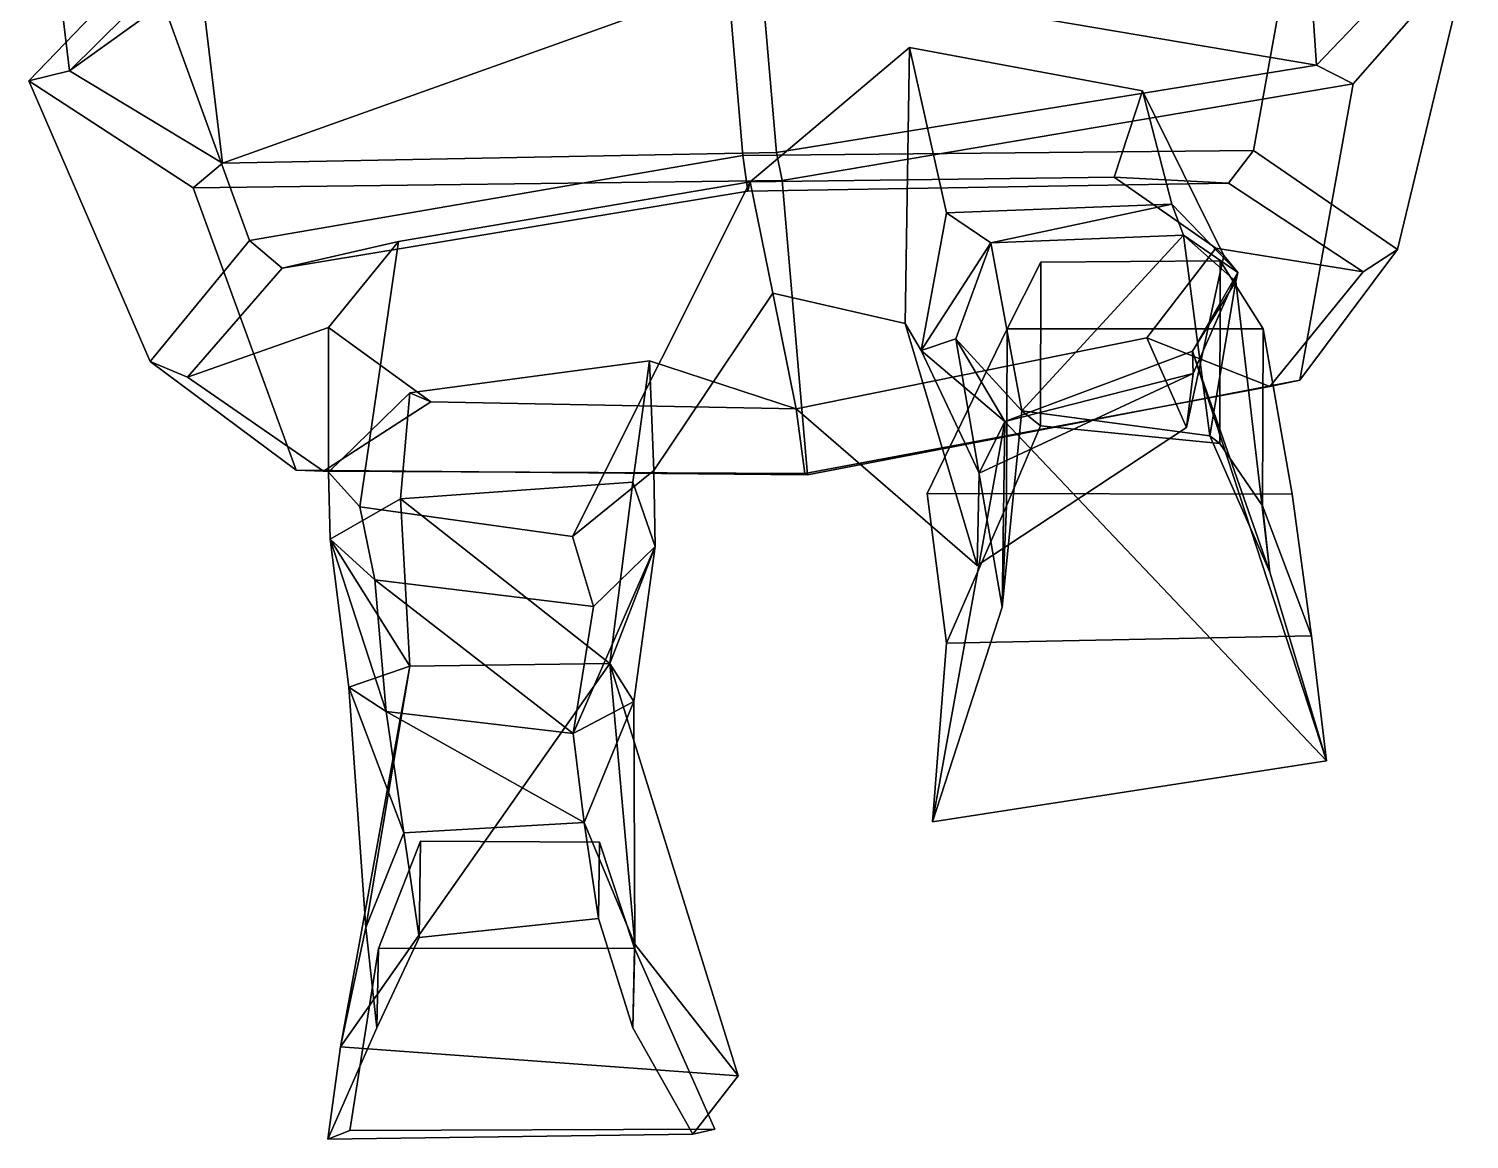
# Model space of a CAD drawing. Extents: x -140 to 131, y -217 to 338.
# Drawn here: x -139.5 to 125.6, y -217.5 to -13 of the extents above; entities that cross this region are included whole.
import ezdxf

# ---------------------------------------------------------------- set-up
doc = ezdxf.new("R2010")
doc.units = 0

msp = doc.modelspace()

# ---------------------------------------------------------------- linework, layer by layer
for points in [[(-8.06286, -36.375641, 129.724182), (85.917206, -35.434494, 99.133957), (95.748062, 19.127289, 91.857681), (-12.702581, 17.847519, 121.906296)], [(95.748062, 19.127289, 91.857681), (85.917206, -35.434494, 99.133957), (112.448853, -53.668701, 18.613039), (125.645126, 1.194687, 11.431365)], [(-8.06286, -36.375641, 129.724182), (-12.702581, 17.847519, 121.906296), (-117.809242, -0.011749, 85.854446), (-98.861679, -51.9944, 93.939705)], [(97.558243, -19.721359, -66.66803), (-4.728167, -2.344162, -97.399582), (95.228317, 14.748047, -61.146111)], [(117.953331, 1.673157, 11.050838), (97.558243, -19.721359, -66.66803), (95.228317, 14.748047, -61.146111)], [(-111.421974, -0.346603, 77.688202), (-135.843002, 10.925323, -1.06571), (-132.021667, -20.72963, 4.023878)], [(-132.021667, -20.72963, 4.023878), (-135.843002, 10.925323, -1.06571), (-107.993668, -3.464722, -66.85881)], [(112.448853, -53.668701, 18.613039), (94.472595, -77.724808, -70.386345), (104.303452, -23.16304, -77.662628), (125.645126, 1.194687, 11.431365)], [(104.303452, -23.16304, -77.662628), (97.558243, -19.721359, -66.66803), (117.953331, 1.673157, 11.050838), (125.645126, 1.194687, 11.431365)], [(-117.809242, -0.011749, 85.854446), (-139.515152, -22.569016, 3.977537), (-117.202171, -74.250053, 12.1574), (-98.861679, -51.9944, 93.939705)], [(-139.515152, -22.569016, 3.977537), (-117.809242, -0.011749, 85.854446), (-111.421974, -0.346603, 77.688202), (-132.021667, -20.72963, 4.023878)], [(-103.850838, -37.771667, -72.329773), (-107.993668, -3.464722, -66.85881), (-4.728167, -2.344162, -97.399582)], [(-103.850838, -37.771667, -72.329773), (-4.728167, -2.344162, -97.399582), (-1.89764, -35.801117, -98.802811)], [(97.558243, -19.721359, -66.66803), (-1.89764, -35.801117, -98.802811), (-4.728167, -2.344162, -97.399582)], [(-132.021667, -20.72963, 4.023878), (-107.993668, -3.464722, -66.85881), (-103.850838, -37.771667, -72.329773)], [(-6.702626, -41.210487, 96.749672), (22.601959, -16.475555, 61.800335), (65.494164, -24.451538, 42.328979), (60.300224, -40.347534, 74.742584)], [(21.814636, -67.301567, 21.874105), (22.601959, -16.475555, 61.800335), (-6.702626, -41.210487, 96.749672), (-2.560702, -61.684509, 14.679755)], [(29.426067, -46.900154, 45.292786), (22.601959, -16.475555, 61.800335), (21.814636, -67.301567, 21.874105), (24.772423, -72.249069, 29.669298)], [(29.426067, -46.900154, 45.292786), (70.924873, -45.337288, 33.929443), (65.494164, -24.451538, 42.328979), (22.601959, -16.475555, 61.800335)], [(-109.253853, -42.302063, -83.665863), (-139.515152, -22.569016, 3.977537), (-132.021667, -20.72963, 4.023878), (-103.850838, -37.771667, -72.329773)], [(104.303452, -23.16304, -77.662628), (-0.816459, -40.931213, -113.728279), (-1.89764, -35.801117, -98.802811), (97.558243, -19.721359, -66.66803)], [(-117.202171, -74.250053, 12.1574), (-139.515152, -22.569016, 3.977537), (-109.253853, -42.302063, -83.665863), (-90.30629, -94.284714, -75.580605)], [(94.472595, -77.724808, -70.386345), (3.829133, -95.15918, -105.909058), (-0.816459, -40.931213, -113.728279), (104.303452, -23.16304, -77.662628)], [(60.300224, -40.347534, 74.742584), (65.494164, -24.451538, 42.328979), (80.458687, -54.74852, 15.973997), (79.034836, -53.393372, 17.213692)], [(70.924873, -45.337288, 33.929443), (83.032494, -57.906082, 21.871239), (80.458687, -54.74852, 15.973997), (65.494164, -24.451538, 42.328979)], [(-109.253853, -42.302063, -83.665863), (-103.850838, -37.771667, -72.329773), (-1.89764, -35.801117, -98.802811), (-0.816459, -40.931213, -113.728279)], [(-8.06286, -36.375641, 129.724182), (-98.861679, -51.9944, 93.939705), (-92.866714, -57.074638, 86.42514), (-7.15516, -42.908867, 118.262642)], [(-8.06286, -36.375641, 129.724182), (-7.15516, -42.908867, 118.262642), (81.348488, -41.461456, 91.322441), (85.917206, -35.434494, 99.133957)], [(85.917206, -35.434494, 99.133957), (81.348488, -41.461456, 91.322441), (106.147377, -57.775856, 18.934301), (112.448853, -53.668701, 18.613039)], [(-90.30629, -94.284714, -75.580605), (-109.253853, -42.302063, -83.665863), (-0.816459, -40.931213, -113.728279), (3.829133, -95.15918, -105.909058)], [(-7.15516, -42.908867, 118.262642), (-92.866714, -57.074638, 86.42514), (-71.460495, -52.155945, 71.038704), (-6.702626, -41.210487, 96.749672)], [(-6.702626, -41.210487, 96.749672), (-71.460495, -52.155945, 71.038704), (-78.558449, -101.060623, 44.141861), (-39.43821, -106.486824, 68.713531)], [(-2.560702, -61.684509, 14.679755), (-6.702626, -41.210487, 96.749672), (-39.43821, -106.486824, 68.713531), (-24.43655, -94.343689, 13.205841)], [(-7.15516, -42.908867, 118.262642), (-6.702626, -41.210487, 96.749672), (60.300224, -40.347534, 74.742584), (81.348488, -41.461456, 91.322441)], [(81.348488, -41.461456, 91.322441), (60.300224, -40.347534, 74.742584), (79.034836, -53.393372, 17.213692), (106.147377, -57.775856, 18.934301)], [(37.566879, -52.428955, 72.553696), (29.426067, -46.900154, 45.292786), (24.772423, -72.249069, 29.669298)], [(37.566879, -52.428955, 72.553696), (70.924873, -45.337288, 33.929443), (29.426067, -46.900154, 45.292786)], [(37.566879, -52.428955, 72.553696), (73.045433, -50.991997, 62.057186), (70.924873, -45.337288, 33.929443)], [(73.045433, -50.991997, 62.057186), (83.032494, -57.906082, 21.871239), (70.924873, -45.337288, 33.929443)], [(-98.861679, -51.9944, 93.939705), (-117.202171, -74.250053, 12.1574), (-110.299088, -77.173805, 12.849852), (-92.866714, -57.074638, 86.42514)], [(-92.866714, -57.074638, 86.42514), (-110.299088, -77.173805, 12.849852), (-84.343491, -68.035362, 12.62102), (-71.460495, -52.155945, 71.038704)], [(-71.460495, -52.155945, 71.038704), (-84.343491, -68.035362, 12.62102), (-84.362961, -94.67234, 6.305696), (-78.558449, -101.060623, 44.141861)], [(37.566879, -52.428955, 72.553696), (24.772423, -72.249069, 29.669298), (31.131283, -70.110237, 54.438011)], [(43.29866, -83.33448, 65.455406), (37.566879, -52.428955, 72.553696), (31.131283, -70.110237, 54.438011)], [(43.29866, -83.33448, 65.455406), (73.045433, -50.991997, 62.057186), (37.566879, -52.428955, 72.553696)], [(77.891747, -87.95182, 55.800243), (73.045433, -50.991997, 62.057186), (43.29866, -83.33448, 65.455406)], [(73.045433, -50.991997, 62.057186), (82.700554, -59.519493, 48.951527), (83.032494, -57.906082, 21.871239)], [(77.891747, -87.95182, 55.800243), (82.700554, -59.519493, 48.951527), (73.045433, -50.991997, 62.057186)], [(79.034836, -53.393372, 17.213692), (80.458687, -54.74852, 15.973997), (73.605865, -86.4422, -14.780924), (66.282799, -69.920143, -43.798897)], [(106.147377, -57.775856, 18.934301), (79.034836, -53.393372, 17.213692), (66.282799, -69.920143, -43.798897), (88.919632, -78.886513, -58.695534)], [(83.032494, -57.906082, 21.871239), (74.851105, -76.512909, 11.82852), (73.605865, -86.4422, -14.780924), (80.458687, -54.74852, 15.973997)], [(112.448853, -53.668701, 18.613039), (106.147377, -57.775856, 18.934301), (88.919632, -78.886513, -58.695534), (94.472595, -77.724808, -70.386345)], [(40.560238, -68.275528, 142.716156), (46.80368, -55.962906, 120.651848), (46.71524, -86.098907, 79.111771), (40.452869, -100.86657, 93.509254)], [(40.560238, -68.275528, 142.716156), (87.699989, -68.236031, 142.587143), (79.792702, -55.767189, 120.483536), (46.80368, -55.962906, 120.651848)], [(46.80368, -55.962906, 120.651848), (79.792702, -55.767189, 120.483536), (79.711105, -89.404327, 80.373665), (46.71524, -86.098907, 79.111771)], [(74.728172, -72.3722, 36.911007), (74.851105, -76.512909, 11.82852), (83.032494, -57.906082, 21.871239)], [(82.700554, -59.519493, 48.951527), (74.728172, -72.3722, 36.911007), (83.032494, -57.906082, 21.871239)], [(87.699989, -68.236031, 142.587143), (87.592621, -100.827065, 93.380241), (79.711105, -89.404327, 80.373665), (79.792702, -55.767189, 120.483536)], [(88.941353, -113.04142, 45.210743), (74.728172, -72.3722, 36.911007), (82.700554, -59.519493, 48.951527)], [(88.941353, -113.04142, 45.210743), (82.700554, -59.519493, 48.951527), (77.891747, -87.95182, 55.800243)], [(1.747203, -82.978996, -70.678986), (-2.560702, -61.684509, 14.679755), (-24.43655, -94.343689, 13.205841), (-25.277058, -74.176331, -44.325737)], [(21.814636, -67.301567, 21.874105), (-2.560702, -61.684509, 14.679755), (1.747203, -82.978996, -70.678986), (35.081501, -111.845802, -26.06105)], [(-110.299088, -77.173805, 12.849852), (-85.29557, -94.499702, -63.592834), (-65.477913, -81.728554, -47.502777), (-84.343491, -68.035362, 12.62102)], [(-84.343491, -68.035362, 12.62102), (-65.477913, -81.728554, -47.502777), (-69.353699, -80.058807, -29.333662), (-84.362961, -94.67234, 6.305696)], [(24.772423, -72.249069, 29.669298), (21.814636, -67.301567, 21.874105), (35.081501, -111.845802, -26.06105), (35.466423, -94.86264, 11.291371)], [(25.85729, -98.58284, 156.819611), (93.040764, -98.694633, 156.71376), (87.699989, -68.236031, 142.587143), (40.560238, -68.275528, 142.716156)], [(25.85729, -98.58284, 156.819611), (40.560238, -68.275528, 142.716156), (40.452869, -100.86657, 93.509254), (29.406364, -126.163284, 91.810806)], [(93.040764, -98.694633, 156.71376), (96.597885, -124.813095, 95.09787), (87.592621, -100.827065, 93.380241), (87.699989, -68.236031, 142.587143)], [(66.282799, -69.920143, -43.798897), (73.605865, -86.4422, -14.780924), (35.081501, -111.845802, -26.06105), (1.747203, -82.978996, -70.678986)], [(88.919632, -78.886513, -58.695534), (66.282799, -69.920143, -43.798897), (1.747203, -82.978996, -70.678986), (3.368728, -94.929703, -90.262344)], [(31.131283, -70.110237, 54.438011), (24.772423, -72.249069, 29.669298), (40.155704, -85.321571, 33.867271)], [(39.695293, -119.488892, 48.333771), (43.29866, -83.33448, 65.455406), (31.131283, -70.110237, 54.438011)], [(39.695293, -119.488892, 48.333771), (31.131283, -70.110237, 54.438011), (40.155704, -85.321571, 33.867271)], [(-71.111214, -99.554886, -17.076366), (-69.353699, -80.058807, -29.333662), (-25.277058, -74.176331, -44.325737), (-28.306339, -96.487061, -19.337393)], [(-65.477913, -81.728554, -47.502777), (1.747203, -82.978996, -70.678986), (-25.277058, -74.176331, -44.325737), (-69.353699, -80.058807, -29.333662)], [(-24.180447, -108.368111, 5.876815), (-28.306339, -96.487061, -19.337393), (-25.277058, -74.176331, -44.325737), (-24.43655, -94.343689, 13.205841)], [(40.155704, -85.321571, 33.867271), (24.772423, -72.249069, 29.669298), (35.466423, -94.86264, 11.291371)], [(74.728172, -72.3722, 36.911007), (40.155704, -85.321571, 33.867271), (74.851105, -76.512909, 11.82852)], [(99.347626, -147.778351, 27.497129), (40.155704, -85.321571, 33.867271), (74.728172, -72.3722, 36.911007)], [(99.347626, -147.778351, 27.497129), (74.728172, -72.3722, 36.911007), (88.941353, -113.04142, 45.210743)], [(-117.202171, -74.250053, 12.1574), (-90.30629, -94.284714, -75.580605), (-85.29557, -94.499702, -63.592834), (-110.299088, -77.173805, 12.849852)], [(74.851105, -76.512909, 11.82852), (35.466423, -94.86264, 11.291371), (35.081501, -111.845802, -26.06105), (73.605865, -86.4422, -14.780924)], [(40.155704, -85.321571, 33.867271), (35.466423, -94.86264, 11.291371), (74.851105, -76.512909, 11.82852)], [(94.472595, -77.724808, -70.386345), (88.919632, -78.886513, -58.695534), (3.368728, -94.929703, -90.262344), (3.829133, -95.15918, -105.909058)], [(-85.29557, -94.499702, -63.592834), (3.368728, -94.929703, -90.262344), (1.747203, -82.978996, -70.678986), (-65.477913, -81.728554, -47.502777)], [(-84.022331, -107.00853, -2.759478), (-84.362961, -94.67234, 6.305696), (-69.353699, -80.058807, -29.333662), (-71.111214, -99.554886, -17.076366)], [(39.695293, -119.488892, 48.333771), (40.452869, -100.86657, 93.509254), (46.71524, -86.098907, 79.111771), (43.29866, -83.33448, 65.455406)], [(43.29866, -83.33448, 65.455406), (46.71524, -86.098907, 79.111771), (79.711105, -89.404327, 80.373665), (77.891747, -87.95182, 55.800243)], [(26.861603, -159.053925, 30.681335), (39.695293, -119.488892, 48.333771), (40.155704, -85.321571, 33.867271)], [(26.861603, -159.053925, 30.681335), (40.155704, -85.321571, 33.867271), (99.347626, -147.778351, 27.497129)], [(88.941353, -113.04142, 45.210743), (77.891747, -87.95182, 55.800243), (79.711105, -89.404327, 80.373665), (87.592621, -100.827065, 93.380241)], [(-90.30629, -94.284714, -75.580605), (3.829133, -95.15918, -105.909058), (3.368728, -94.929703, -90.262344), (-85.29557, -94.499702, -63.592834)], [(-75.810188, -114.455078, 13.588725), (-78.558449, -101.060623, 44.141861), (-84.362961, -94.67234, 6.305696), (-84.022331, -107.00853, -2.759478)], [(-35.535538, -119.410431, 27.839672), (-24.180447, -108.368111, 5.876815), (-24.43655, -94.343689, 13.205841), (-39.43821, -106.486824, 68.713531)], [(-32.560318, -129.913101, -15.375278), (-71.111214, -99.554886, -17.076366), (-28.306339, -96.487061, -19.337393)], [(-32.560318, -129.913101, -15.375278), (-28.306339, -96.487061, -19.337393), (-24.180447, -108.368111, 5.876815)], [(-69.35759, -130.360672, -12.241873), (-84.022331, -107.00853, -2.759478), (-71.111214, -99.554886, -17.076366)], [(-69.35759, -130.360672, -12.241873), (-71.111214, -99.554886, -17.076366), (-32.560318, -129.913101, -15.375278)], [(93.040764, -98.694633, 156.71376), (25.85729, -98.58284, 156.819611), (29.406364, -126.163284, 91.810806), (96.597885, -124.813095, 95.09787)], [(-35.535538, -119.410431, 27.839672), (-39.43821, -106.486824, 68.713531), (-78.558449, -101.060623, 44.141861), (-75.810188, -114.455078, 13.588725)], [(26.861603, -159.053925, 30.681335), (29.406364, -126.163284, 91.810806), (40.452869, -100.86657, 93.509254), (39.695293, -119.488892, 48.333771)], [(99.347626, -147.778351, 27.497129), (88.941353, -113.04142, 45.210743), (87.592621, -100.827065, 93.380241), (96.597885, -124.813095, 95.09787)], [(-73.726433, -138.707703, 17.408474), (-75.810188, -114.455078, 13.588725), (-84.022331, -107.00853, -2.759478)], [(-73.726433, -138.707703, 17.408474), (-84.022331, -107.00853, -2.759478), (-80.604286, -134.215347, 1.840352)], [(-80.604286, -134.215347, 1.840352), (-84.022331, -107.00853, -2.759478), (-69.35759, -130.360672, -12.241873)], [(-39.281616, -142.754684, 30.240639), (-28.158192, -136.865112, 8.980257), (-24.180447, -108.368111, 5.876815)], [(-39.281616, -142.754684, 30.240639), (-24.180447, -108.368111, 5.876815), (-35.535538, -119.410431, 27.839672)], [(-28.158192, -136.865112, 8.980257), (-32.560318, -129.913101, -15.375278), (-24.180447, -108.368111, 5.876815)], [(-39.281616, -142.754684, 30.240639), (-35.535538, -119.410431, 27.839672), (-75.810188, -114.455078, 13.588725)], [(-39.281616, -142.754684, 30.240639), (-75.810188, -114.455078, 13.588725), (-73.726433, -138.707703, 17.408474)], [(99.347626, -147.778351, 27.497129), (96.597885, -124.813095, 95.09787), (29.406364, -126.163284, 91.810806), (26.861603, -159.053925, 30.681335)], [(-82.159988, -200.497543, -55.274078), (-69.35759, -130.360672, -12.241873), (-32.560318, -129.913101, -15.375278)], [(-8.956591, -205.82692, -49.87907), (-82.159988, -200.497543, -55.274078), (-32.560318, -129.913101, -15.375278)], [(-8.956591, -205.82692, -49.87907), (-32.560318, -129.913101, -15.375278), (-27.936386, -181.545135, -18.481104)], [(-27.936386, -181.545135, -18.481104), (-32.560318, -129.913101, -15.375278), (-28.158192, -136.865112, 8.980257)], [(-82.159988, -200.497543, -55.274078), (-77.457367, -178.474655, -23.498482), (-69.35759, -130.360672, -12.241873)], [(-77.457367, -178.474655, -23.498482), (-80.604286, -134.215347, 1.840352), (-69.35759, -130.360672, -12.241873)], [(-70.452431, -161.049286, -1.984775), (-73.726433, -138.707703, 17.408474), (-80.604286, -134.215347, 1.840352)], [(-77.457367, -178.474655, -23.498482), (-70.452431, -161.049286, -1.984775), (-80.604286, -134.215347, 1.840352)], [(-37.279148, -159.18042, 11.920812), (-28.158192, -136.865112, 8.980257), (-39.281616, -142.754684, 30.240639)], [(-27.936386, -181.545135, -18.481104), (-28.158192, -136.865112, 8.980257), (-37.279148, -159.18042, 11.920812)], [(-37.279148, -159.18042, 11.920812), (-39.281616, -142.754684, 30.240639), (-73.726433, -138.707703, 17.408474)], [(-70.452431, -161.049286, -1.984775), (-37.279148, -159.18042, 11.920812), (-73.726433, -138.707703, 17.408474)], [(-77.457367, -178.474655, -23.498482), (-75.469765, -196.9888, 25.07197), (-67.645241, -180.322037, 20.946571), (-70.452431, -161.049286, -1.984775)], [(-37.279148, -159.18042, 11.920812), (-70.452431, -161.049286, -1.984775), (-67.645241, -180.322037, 20.946571), (-34.656704, -176.841339, 21.700726)], [(-27.936386, -181.545135, -18.481104), (-37.279148, -159.18042, 11.920812), (-34.656704, -176.841339, 21.700726), (-28.32995, -196.979935, 25.023409)], [(-75.154778, -182.350861, 80.674911), (-67.419518, -162.610062, 64.642685), (-67.645241, -180.322037, 20.946571), (-75.469765, -196.9888, 25.07197)], [(-28.015474, -182.306503, 80.432106), (-34.430222, -162.764008, 64.483551), (-67.419518, -162.610062, 64.642685), (-75.154778, -182.350861, 80.674911)], [(-34.430222, -162.764008, 64.483551), (-34.656704, -176.841339, 21.700726), (-67.645241, -180.322037, 20.946571), (-67.419518, -162.610062, 64.642685)], [(-28.015474, -182.306503, 80.432106), (-28.32995, -196.979935, 25.023409), (-34.656704, -176.841339, 21.700726), (-34.430222, -162.764008, 64.483551)], [(-82.159988, -200.497543, -55.274078), (-84.452042, -217.477402, 12.912524), (-75.469765, -196.9888, 25.07197), (-77.457367, -178.474655, -23.498482)], [(-80.389648, -215.884048, 82.658333), (-75.154778, -182.350861, 80.674911), (-75.469765, -196.9888, 25.07197), (-84.452042, -217.477402, 12.912524)], [(-13.207404, -215.635834, 82.301498), (-28.015474, -182.306503, 80.432106), (-75.154778, -182.350861, 80.674911), (-80.389648, -215.884048, 82.658333)], [(-8.956591, -205.82692, -49.87907), (-27.936386, -181.545135, -18.481104), (-28.32995, -196.979935, 25.023409), (-17.272627, -216.551178, 9.289778)], [(-13.207404, -215.635834, 82.301498), (-17.272627, -216.551178, 9.289778), (-28.32995, -196.979935, 25.023409), (-28.015474, -182.306503, 80.432106)], [(-82.159988, -200.497543, -55.274078), (-8.956591, -205.82692, -49.87907), (-17.272627, -216.551178, 9.289778), (-84.452042, -217.477402, 12.912524)], [(-80.389648, -215.884048, 82.658333), (-84.452042, -217.477402, 12.912524), (-17.272627, -216.551178, 9.289778), (-13.207404, -215.635834, 82.301498)]]:
    msp.add_3dface(points)

doc.saveas('drawing.dxf')
